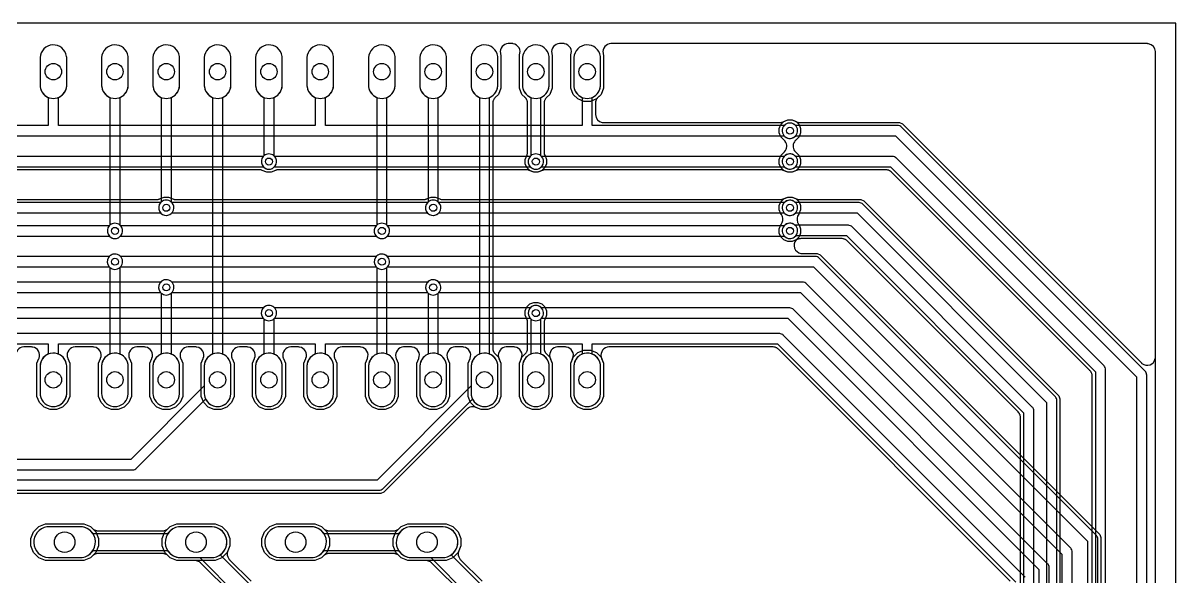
# Model space of a CAD drawing. Header units: millimetres. Extents: x -1 to 100, y 0 to 80.
# Drawn here: x 43 to 100, y 52.6 to 80 of the extents above; entities that cross this region are included whole.
import ezdxf

# ---------------------------------------------------------------- set-up
doc = ezdxf.new("R2010")
doc.units = ezdxf.units.MM

msp = doc.modelspace()

# ---------------------------------------------------------------- linework, layer by layer
at = {"layer": '16_copper'}
for points in [[(4.169, 57.912), (48.387, 57.912), (48.406, 57.914), (48.426, 57.915, 0.118891), (48.536, 57.96), (48.566, 57.986), (48.567, 57.986), (48.567, 57.986), (51.985, 61.405), (52.011, 61.357, 0.741651), (53.238, 61.664), (53.238, 63.05), (53.232, 63.114, 0.250487), (52.861, 63.615), (52.832, 63.627), (52.832, 76.327), (52.861, 76.339, 0.276738), (53.238, 76.904), (53.238, 78.29), (53.232, 78.354, 0.906346), (51.918, 78.29), (51.918, 76.904), (51.924, 76.84, 0.250487), (52.295, 76.339), (52.324, 76.327), (52.324, 63.627), (52.295, 63.615, 0.276738), (51.918, 63.05), (51.918, 62.056), (48.282, 58.42), (4.064, 58.42)], [(4.55, 56.896), (60.579, 56.896), (60.598, 56.898), (60.618, 56.899, 0.118891), (60.728, 56.944), (60.758, 56.97), (60.759, 56.97), (60.759, 56.97), (65.193, 61.405), (65.219, 61.357, 0.741651), (66.446, 61.664), (66.446, 63.05), (66.44, 63.114, 0.250487), (66.069, 63.615), (66.04, 63.627), (66.04, 76.327), (66.069, 76.339, 0.276738), (66.446, 76.904), (66.446, 78.29), (66.44, 78.354, 0.906346), (65.126, 78.29), (65.126, 76.904), (65.132, 76.84, 0.250487), (65.503, 76.339), (65.532, 76.327), (65.532, 63.627), (65.503, 63.615, 0.276738), (65.126, 63.05), (65.126, 62.056), (60.474, 57.404), (4.445, 57.404)], [(95.86, 11.132), (95.86, 62.528), (95.86, 62.528), (95.86, 62.528), (95.858, 62.548), (95.856, 62.579), (95.856, 62.579), (95.856, 62.579), (95.852, 62.602), (95.847, 62.628), (95.847, 62.628), (95.847, 62.628, 0.030914), (95.832, 62.676), (95.832, 62.676), (95.832, 62.676, 0.030916), (95.811, 62.722), (95.811, 62.722), (95.811, 62.722, 0.030915), (95.784, 62.765), (95.784, 62.765), (95.784, 62.765), (95.784, 62.765), (95.752, 62.804), (95.745, 62.811), (95.741, 62.816), (85.93, 72.627), (85.93, 72.627), (85.93, 72.627), (85.917, 72.638), (85.892, 72.66), (85.892, 72.66), (85.892, 72.66), (85.875, 72.671), (85.85, 72.688), (85.85, 72.688), (85.85, 72.688), (85.83, 72.699), (85.806, 72.711), (85.805, 72.711), (85.805, 72.711), (85.785, 72.719), (85.758, 72.729, 0.000102), (85.758, 72.729), (85.736, 72.734), (85.709, 72.74), (85.709, 72.74), (85.709, 72.74), (85.709, 72.74), (85.659, 72.745), (85.649, 72.745), (85.642, 72.746), (81.385, 72.746), (81.364, 72.744), (81.343, 72.743, 0.031019), (81.293, 72.735), (81.29, 72.734), (81.285, 72.733), (81.237, 72.718), (81.233, 72.716), (81.23, 72.715), (81.005, 72.621), (80.793, 72.621), (80.598, 72.702), (80.449, 72.851), (80.368, 73.046), (80.368, 73.258), (80.449, 73.453), (80.623, 73.627), (80.629, 73.633), (80.635, 73.639, 0.35496), (80.667, 74.15), (80.659, 74.159, 0.027401), (80.631, 74.193), (80.623, 74.201), (80.449, 74.375), (80.368, 74.57), (80.368, 74.782), (80.449, 74.977), (80.598, 75.126), (80.793, 75.207), (81.005, 75.207), (81.23, 75.113), (81.25, 75.106), (81.269, 75.099, 0.031018), (81.319, 75.088), (81.322, 75.088), (81.327, 75.087), (81.377, 75.082), (81.382, 75.083), (81.385, 75.082), (86.314, 75.082), (86.463, 75.021), (98.29, 63.193), (98.303, 63.182), (98.315, 63.171, 0.582075), (98.978, 63.414), (98.979, 63.421), (98.981, 63.431), (98.984, 63.48), (98.984, 63.481), (98.984, 78.578), (98.983, 78.586), (98.984, 78.595, 0.35496), (98.644, 78.978), (98.633, 78.979, 0.027417), (98.589, 78.983), (98.578, 78.984), (72.053, 78.984), (72.04, 78.983, 0.454185), (71.652, 78.511), (71.655, 78.498), (71.657, 78.486), (71.66, 78.477), (71.664, 78.462), (71.674, 78.432), (71.678, 78.422), (71.679, 78.419), (71.679, 76.775), (71.555, 76.476), (71.326, 76.248), (71.028, 76.124), (70.704, 76.124), (70.406, 76.248), (70.177, 76.476), (70.053, 76.775), (70.053, 78.419), (70.054, 78.422, 0.48265), (69.746, 78.978), (69.736, 78.979), (69.721, 78.982), (69.69, 78.983), (69.679, 78.984), (69.513, 78.984), (69.5, 78.983, 0.454185), (69.112, 78.511), (69.115, 78.498), (69.117, 78.486), (69.12, 78.477), (69.124, 78.462), (69.134, 78.432), (69.138, 78.422), (69.139, 78.419), (69.139, 76.775), (69.015, 76.476), (68.851, 76.313), (68.851, 76.312), (68.851, 76.312), (68.837, 76.296), (68.818, 76.275), (68.818, 76.275), (68.818, 76.275, 0.030916), (68.79, 76.233), (68.79, 76.233), (68.79, 76.233), (68.779, 76.213), (68.767, 76.188), (68.767, 76.188), (68.767, 76.188), (68.759, 76.167), (68.749, 76.141, 0.000102), (68.749, 76.141), (68.744, 76.118), (68.738, 76.092), (68.738, 76.092), (68.738, 76.092), (68.738, 76.091), (68.733, 76.042), (68.733, 76.032), (68.732, 76.025), (68.732, 73.638), (68.734, 73.617), (68.735, 73.596, 0.031019), (68.743, 73.546), (68.744, 73.543), (68.745, 73.538), (68.76, 73.49), (68.762, 73.486), (68.763, 73.483), (68.857, 73.258), (68.857, 73.046), (68.776, 72.851), (68.627, 72.702), (68.432, 72.621), (68.22, 72.621), (68.025, 72.702), (67.876, 72.851), (67.795, 73.046), (67.795, 73.258), (67.889, 73.483), (67.895, 73.503), (67.903, 73.522, 0.031018), (67.914, 73.572), (67.914, 73.575), (67.915, 73.58), (67.92, 73.63), (67.919, 73.635), (67.92, 73.638), (67.92, 76.025), (67.92, 76.025), (67.92, 76.025), (67.918, 76.045), (67.916, 76.075), (67.916, 76.076), (67.916, 76.076), (67.913, 76.096), (67.907, 76.125), (67.907, 76.125), (67.907, 76.125), (67.9, 76.146), (67.892, 76.173), (67.892, 76.173), (67.892, 76.173, 0.030916), (67.871, 76.219), (67.871, 76.219), (67.871, 76.219, 0.030915), (67.844, 76.261), (67.844, 76.261), (67.844, 76.262), (67.844, 76.262), (67.812, 76.3), (67.805, 76.307), (67.801, 76.313), (67.637, 76.476), (67.513, 76.775), (67.513, 78.419), (67.514, 78.422, 0.48265), (67.206, 78.978), (67.196, 78.979), (67.181, 78.982), (67.15, 78.983), (67.139, 78.984), (66.973, 78.984), (66.96, 78.983, 0.454185), (66.572, 78.511), (66.575, 78.498), (66.577, 78.486), (66.58, 78.477), (66.584, 78.462), (66.594, 78.432), (66.598, 78.422), (66.599, 78.419), (66.599, 76.775), (66.475, 76.476), (66.311, 76.313), (66.311, 76.312), (66.311, 76.312), (66.297, 76.296), (66.278, 76.275), (66.278, 76.275), (66.278, 76.275, 0.030916), (66.25, 76.233), (66.25, 76.233), (66.25, 76.233), (66.239, 76.213), (66.227, 76.188), (66.227, 76.188), (66.227, 76.188), (66.219, 76.167), (66.209, 76.141, 0.000102), (66.209, 76.141), (66.204, 76.118), (66.198, 76.092), (66.198, 76.092), (66.198, 76.092), (66.198, 76.091), (66.193, 76.042), (66.193, 76.032), (66.192, 76.025), (66.192, 63.929), (66.192, 63.929), (66.192, 63.929), (66.194, 63.905), (66.196, 63.879), (66.196, 63.878), (66.196, 63.878), (66.201, 63.848), (66.205, 63.829), (66.205, 63.829), (66.205, 63.829), (66.214, 63.801), (66.22, 63.781), (66.22, 63.781), (66.22, 63.781, 0.030916), (66.241, 63.735), (66.241, 63.735), (66.241, 63.735, 0.030915), (66.268, 63.693), (66.268, 63.693), (66.268, 63.692), (66.268, 63.692), (66.3, 63.654), (66.307, 63.647), (66.311, 63.641), (66.475, 63.478), (66.599, 63.179), (66.599, 61.535), (66.475, 61.236), (66.246, 61.008), (65.948, 60.884), (65.624, 60.884), (65.354, 60.996), (65.35, 60.997), (65.346, 60.999, 0.25328), (64.962, 60.951), (64.954, 60.944), (64.93, 60.925), (64.919, 60.914), (64.911, 60.908), (60.981, 56.977), (60.809, 56.805), (60.66, 56.744), (4.782, 56.744)], [(98.552, 9.906), (98.552, 62.611), (98.55, 62.63), (98.549, 62.65, 0.118891), (98.504, 62.76), (98.478, 62.79), (98.478, 62.791), (98.478, 62.791), (86.413, 74.856), (86.398, 74.868), (86.383, 74.881, 0.118893), (86.273, 74.927), (86.233, 74.93, 0.000218), (86.233, 74.93), (81.18, 74.93), (81.149, 74.961, 1), (80.649, 74.391), (80.688, 74.361, 0.339455), (81.149, 74.391), (81.18, 74.422), (86.128, 74.422), (98.044, 62.506), (98.044, 10.011)], [(96.52, 10.795), (96.52, 62.865), (96.518, 62.884), (96.517, 62.904, 0.118891), (96.472, 63.014), (96.446, 63.044), (96.446, 63.045), (96.446, 63.045), (86.159, 73.332), (86.144, 73.344), (86.129, 73.357, 0.118893), (86.019, 73.403), (85.979, 73.406, 0.000218), (85.979, 73.406), (81.18, 73.406), (81.149, 73.437, 1), (80.649, 72.867), (80.688, 72.837, 0.339455), (81.149, 72.867), (81.18, 72.898), (85.874, 72.898), (96.012, 62.76), (96.012, 10.9)], [(92.304, 12.91), (92.304, 60.496), (92.304, 60.496), (92.304, 60.496), (92.302, 60.515), (92.3, 60.547), (92.3, 60.547), (92.3, 60.547), (92.296, 60.57), (92.291, 60.596), (92.291, 60.596), (92.291, 60.596, 0.030914), (92.276, 60.644), (92.276, 60.644), (92.276, 60.644, 0.030916), (92.255, 60.69), (92.255, 60.69), (92.255, 60.69, 0.030915), (92.228, 60.733), (92.228, 60.733), (92.228, 60.733), (92.228, 60.733), (92.196, 60.772), (92.189, 60.779), (92.185, 60.784), (83.748, 69.22), (83.748, 69.22), (83.748, 69.22), (83.735, 69.232), (83.71, 69.254), (83.71, 69.254), (83.71, 69.254), (83.695, 69.264), (83.669, 69.282), (83.669, 69.282), (83.669, 69.282), (83.649, 69.292), (83.624, 69.305), (83.624, 69.305), (83.624, 69.305), (83.602, 69.313), (83.577, 69.322, 0.000102), (83.576, 69.322), (83.555, 69.327), (83.528, 69.334), (83.527, 69.334), (83.527, 69.334), (83.527, 69.334), (83.477, 69.339), (83.467, 69.339), (83.461, 69.339), (81.434, 69.339), (81.434, 69.339), (81.434, 69.339), (81.41, 69.338), (81.384, 69.336), (81.384, 69.336), (81.383, 69.336), (81.36, 69.332), (81.334, 69.327), (81.334, 69.327), (81.334, 69.327, 0.030706), (81.286, 69.311), (81.286, 69.311), (81.286, 69.311, 0.030757), (81.24, 69.29), (81.24, 69.29), (81.24, 69.29), (81.24, 69.29), (81.005, 69.192), (80.793, 69.192), (80.598, 69.273), (80.449, 69.422), (80.368, 69.617), (80.368, 69.829), (80.451, 70.027), (80.455, 70.032), (80.466, 70.045, 0.264391), (80.524, 70.442), (80.517, 70.458), (80.51, 70.473, 0.03936), (80.476, 70.531), (80.469, 70.539), (80.455, 70.557), (80.45, 70.562), (80.368, 70.76), (80.368, 70.972), (80.449, 71.167), (80.598, 71.316), (80.793, 71.397), (81.005, 71.397), (81.23, 71.303), (81.25, 71.297), (81.269, 71.289, 0.031018), (81.319, 71.278), (81.322, 71.278), (81.327, 71.277), (81.377, 71.272), (81.382, 71.273), (81.385, 71.272), (84.409, 71.272), (84.558, 71.211), (94.198, 61.571), (94.259, 61.422), (94.259, 11.984)], [(94.107, 12.065), (94.107, 61.341), (94.105, 61.36), (94.104, 61.38, 0.118891), (94.059, 61.49), (94.033, 61.52), (94.033, 61.521), (94.033, 61.521), (84.508, 71.046), (84.493, 71.058), (84.478, 71.071, 0.118893), (84.368, 71.117), (84.328, 71.12, 0.000218), (84.328, 71.12), (81.18, 71.12), (81.149, 71.151, 1), (80.649, 70.581), (80.688, 70.551, 0.339455), (81.149, 70.581), (81.18, 70.612), (84.223, 70.612), (93.599, 61.236), (93.599, 12.17)], [(92.964, 12.573), (92.964, 60.833), (92.962, 60.852), (92.961, 60.872, 0.118891), (92.916, 60.982), (92.89, 61.012), (92.89, 61.013), (92.89, 61.013), (83.977, 69.925), (83.962, 69.938), (83.947, 69.951, 0.118893), (83.837, 69.996), (83.798, 70, 0.000218), (83.797, 70), (81.157, 70), (81.149, 70.008, 1), (80.649, 69.438), (80.688, 69.408, 0.376374), (81.184, 69.473), (81.198, 69.492), (83.692, 69.492), (92.456, 60.728), (92.456, 12.678)], [(53.297, 51.754), (51.754, 53.297), (51.754, 53.297), (51.754, 53.297), (51.741, 53.309), (51.717, 53.331), (51.717, 53.331), (51.716, 53.331), (51.702, 53.341), (51.675, 53.359), (51.675, 53.359), (51.675, 53.359), (51.655, 53.369), (51.63, 53.382), (51.63, 53.382), (51.63, 53.382), (51.609, 53.39), (51.583, 53.399, 0.000102), (51.583, 53.399), (51.561, 53.404), (51.534, 53.411), (51.534, 53.411), (51.534, 53.411), (51.533, 53.411), (51.484, 53.416), (51.474, 53.416), (51.467, 53.416), (50.567, 53.416), (50.231, 53.555), (49.974, 53.813), (49.835, 54.149), (49.835, 54.512), (49.974, 54.849), (50.231, 55.106), (50.567, 55.245), (52.455, 55.245), (52.791, 55.106), (53.048, 54.849), (53.188, 54.512), (53.188, 54.149), (53.085, 53.902), (53.084, 53.898), (53.082, 53.894, 0.253282), (53.13, 53.51), (53.137, 53.502), (53.156, 53.477), (53.167, 53.466), (53.173, 53.459), (54.234, 52.398)], [(54.262, 52.154), (52.71, 53.706), (52.728, 53.718, 0.70428), (52.311, 55.093), (50.712, 55.093), (50.637, 55.085, 0.906347), (50.712, 53.569), (51.698, 53.569), (53.569, 51.698)], [(64.727, 51.754), (63.184, 53.297), (63.184, 53.297), (63.184, 53.297), (63.171, 53.309), (63.147, 53.331), (63.147, 53.331), (63.146, 53.331), (63.132, 53.341), (63.105, 53.359), (63.105, 53.359), (63.105, 53.359), (63.085, 53.369), (63.06, 53.382), (63.06, 53.382), (63.06, 53.382), (63.039, 53.39), (63.013, 53.399, 0.000102), (63.013, 53.399), (62.991, 53.404), (62.964, 53.411), (62.964, 53.411), (62.964, 53.411), (62.963, 53.411), (62.914, 53.416), (62.904, 53.416), (62.897, 53.416), (61.997, 53.416), (61.661, 53.555), (61.404, 53.813), (61.265, 54.149), (61.265, 54.512), (61.404, 54.849), (61.661, 55.106), (61.997, 55.245), (63.885, 55.245), (64.221, 55.106), (64.478, 54.849), (64.618, 54.512), (64.618, 54.149), (64.515, 53.902), (64.514, 53.898), (64.512, 53.894, 0.253282), (64.56, 53.51), (64.567, 53.502), (64.586, 53.477), (64.597, 53.466), (64.603, 53.459), (65.664, 52.398)], [(65.692, 52.154), (64.14, 53.706), (64.158, 53.718, 0.70428), (63.741, 55.093), (62.142, 55.093), (62.067, 55.085, 0.906347), (62.142, 53.569), (63.128, 53.569), (64.999, 51.698)]]:
    msp.add_lwpolyline(points, format="xyb", dxfattribs=at)
for points in [[(44.547, 76.283, 0.357805), (45.11, 76.904), (45.11, 78.29), (45.104, 78.354, 0.906346), (43.79, 78.29), (43.79, 76.904), (43.796, 76.84, 0.385742), (44.482, 76.276)], [(47.572, 69.351, 0.577351), (47.783, 69.973), (47.752, 70.004), (47.752, 76.327), (47.781, 76.339, 0.276738), (48.158, 76.904), (48.158, 78.29), (48.152, 78.354, 0.906346), (46.838, 78.29), (46.838, 76.904), (46.844, 76.84, 0.250487), (47.215, 76.339), (47.244, 76.327), (47.244, 70.004), (47.213, 69.973, 0.668178), (47.523, 69.345)], [(50.112, 70.494, 0.577351), (50.323, 71.116), (50.292, 71.147), (50.292, 76.327), (50.321, 76.339, 0.276738), (50.698, 76.904), (50.698, 78.29), (50.692, 78.354, 0.906346), (49.378, 78.29), (49.378, 76.904), (49.384, 76.84, 0.250487), (49.755, 76.339), (49.784, 76.327), (49.784, 71.147), (49.753, 71.116, 0.668178), (50.063, 70.488)], [(55.192, 72.78, 0.577351), (55.403, 73.402), (55.372, 73.433), (55.372, 76.327), (55.401, 76.339, 0.276738), (55.778, 76.904), (55.778, 78.29), (55.772, 78.354, 0.906346), (54.458, 78.29), (54.458, 76.904), (54.464, 76.84, 0.250487), (54.835, 76.339), (54.864, 76.327), (54.864, 73.433), (54.833, 73.402, 0.668178), (55.143, 72.774)], [(57.755, 76.283, 0.357805), (58.318, 76.904), (58.318, 78.29), (58.312, 78.354, 0.906346), (56.998, 78.29), (56.998, 76.904), (57.004, 76.84, 0.385742), (57.69, 76.276)], [(60.78, 69.351, 0.577351), (60.991, 69.973), (60.96, 70.004), (60.96, 76.327), (60.989, 76.339, 0.276738), (61.366, 76.904), (61.366, 78.29), (61.36, 78.354, 0.906346), (60.046, 78.29), (60.046, 76.904), (60.052, 76.84, 0.250487), (60.423, 76.339), (60.452, 76.327), (60.452, 70.004), (60.421, 69.973, 0.668178), (60.731, 69.345)], [(63.32, 70.494, 0.577351), (63.531, 71.116), (63.5, 71.147), (63.5, 76.327), (63.529, 76.339, 0.276738), (63.906, 76.904), (63.906, 78.29), (63.9, 78.354, 0.906346), (62.586, 78.29), (62.586, 76.904), (62.592, 76.84, 0.250487), (62.963, 76.339), (62.992, 76.327), (62.992, 71.147), (62.961, 71.116, 0.668178), (63.271, 70.488)], [(68.4, 72.78, 0.577351), (68.611, 73.402), (68.58, 73.433), (68.58, 76.327), (68.609, 76.339, 0.276738), (68.986, 76.904), (68.986, 78.29), (68.98, 78.354, 0.906346), (67.666, 78.29), (67.666, 76.904), (67.672, 76.84, 0.250487), (68.043, 76.339), (68.072, 76.327), (68.072, 73.433), (68.041, 73.402, 0.668178), (68.351, 72.774)], [(70.963, 76.283, 0.357805), (71.526, 76.904), (71.526, 78.29), (71.52, 78.354, 0.906346), (70.206, 78.29), (70.206, 76.904), (70.212, 76.84, 0.385742), (70.898, 76.276)], [(47.595, 61.043, 0.357805), (48.158, 61.664), (48.158, 63.05), (48.152, 63.114, 0.250487), (47.781, 63.615), (47.752, 63.627), (47.752, 67.918), (47.783, 67.949, 1), (47.213, 68.449), (47.183, 68.41, 0.339455), (47.213, 67.949), (47.244, 67.918), (47.244, 63.627), (47.215, 63.615, 0.276738), (46.838, 63.05), (46.838, 61.664), (46.844, 61.6, 0.385742), (47.53, 61.036)], [(60.803, 61.043, 0.357805), (61.366, 61.664), (61.366, 63.05), (61.36, 63.114, 0.250487), (60.989, 63.615), (60.96, 63.627), (60.96, 67.918), (60.991, 67.949, 1), (60.421, 68.449), (60.391, 68.41, 0.339455), (60.421, 67.949), (60.452, 67.918), (60.452, 63.627), (60.423, 63.615, 0.276738), (60.046, 63.05), (60.046, 61.664), (60.052, 61.6, 0.385742), (60.738, 61.036)], [(50.135, 61.043, 0.357805), (50.698, 61.664), (50.698, 63.05), (50.692, 63.114, 0.250487), (50.321, 63.615), (50.292, 63.627), (50.292, 66.648), (50.323, 66.679, 1), (49.753, 67.179), (49.723, 67.14, 0.339455), (49.753, 66.679), (49.784, 66.648), (49.784, 63.627), (49.755, 63.615, 0.276738), (49.378, 63.05), (49.378, 61.664), (49.384, 61.6, 0.385742), (50.07, 61.036)], [(63.343, 61.043, 0.357805), (63.906, 61.664), (63.906, 63.05), (63.9, 63.114, 0.250487), (63.529, 63.615), (63.5, 63.627), (63.5, 66.648), (63.531, 66.679, 1), (62.961, 67.179), (62.931, 67.14, 0.339455), (62.961, 66.679), (62.992, 66.648), (62.992, 63.627), (62.963, 63.615, 0.276738), (62.586, 63.05), (62.586, 61.664), (62.592, 61.6, 0.385742), (63.278, 61.036)], [(68.164, 60.884), (67.866, 61.008), (67.637, 61.236), (67.513, 61.535), (67.513, 63.179), (67.637, 63.478), (67.801, 63.641), (67.801, 63.642), (67.801, 63.642), (67.813, 63.655), (67.834, 63.679), (67.834, 63.679), (67.834, 63.679), (67.844, 63.694), (67.862, 63.721), (67.862, 63.721), (67.862, 63.721), (67.873, 63.741), (67.885, 63.766), (67.885, 63.766), (67.885, 63.766), (67.893, 63.787), (67.903, 63.813, 0.000102), (67.903, 63.813), (67.907, 63.83), (67.914, 63.862), (67.914, 63.862), (67.914, 63.862), (67.914, 63.863), (67.919, 63.912), (67.919, 63.922), (67.92, 63.929), (67.92, 65.173), (67.918, 65.194), (67.917, 65.215, 0.031019), (67.909, 65.265), (67.908, 65.268), (67.907, 65.273), (67.892, 65.321), (67.89, 65.325), (67.889, 65.328), (67.795, 65.553), (67.795, 65.765), (67.876, 65.96), (68.025, 66.109), (68.22, 66.19), (68.432, 66.19), (68.627, 66.109), (68.776, 65.96), (68.857, 65.765), (68.857, 65.553), (68.763, 65.328), (68.757, 65.308), (68.749, 65.289, 0.031018), (68.738, 65.239), (68.738, 65.236), (68.737, 65.231), (68.732, 65.181), (68.733, 65.176), (68.732, 65.173), (68.732, 63.929), (68.732, 63.929), (68.732, 63.929), (68.734, 63.905), (68.736, 63.879), (68.736, 63.878), (68.736, 63.878), (68.741, 63.848), (68.745, 63.829), (68.745, 63.829), (68.745, 63.829), (68.754, 63.801), (68.76, 63.781), (68.76, 63.781), (68.76, 63.781, 0.030916), (68.781, 63.735), (68.781, 63.735), (68.781, 63.735, 0.030915), (68.808, 63.693), (68.808, 63.693), (68.808, 63.692), (68.808, 63.692), (68.84, 63.654), (68.847, 63.647), (68.851, 63.641), (69.015, 63.478), (69.139, 63.179), (69.139, 61.535), (69.015, 61.236), (68.786, 61.008), (68.488, 60.884)], [(55.215, 61.043, 0.357805), (55.778, 61.664), (55.778, 63.05), (55.772, 63.114, 0.250487), (55.401, 63.615), (55.372, 63.627), (55.372, 65.378), (55.403, 65.409, 1), (54.833, 65.909), (54.803, 65.87, 0.339455), (54.833, 65.409), (54.864, 65.378), (54.864, 63.627), (54.835, 63.615, 0.276738), (54.458, 63.05), (54.458, 61.664), (54.464, 61.6, 0.385742), (55.15, 61.036)], [(68.423, 61.043, 0.357805), (68.986, 61.664), (68.986, 63.05), (68.98, 63.114, 0.250487), (68.609, 63.615), (68.58, 63.627), (68.58, 65.378), (68.611, 65.409, 1), (68.041, 65.909), (68.011, 65.87, 0.339455), (68.041, 65.409), (68.072, 65.378), (68.072, 63.627), (68.043, 63.615, 0.276738), (67.666, 63.05), (67.666, 61.664), (67.672, 61.6, 0.385742), (68.358, 61.036)], [(44.547, 61.043, 0.357805), (45.11, 61.664), (45.11, 63.05), (45.104, 63.114, 0.906346), (43.79, 63.05), (43.79, 61.664), (43.796, 61.6, 0.385742), (44.482, 61.036)], [(57.755, 61.043, 0.357805), (58.318, 61.664), (58.318, 63.05), (58.312, 63.114, 0.906346), (56.998, 63.05), (56.998, 61.664), (57.004, 61.6, 0.385742), (57.69, 61.036)], [(70.963, 61.043, 0.357805), (71.526, 61.664), (71.526, 63.05), (71.52, 63.114, 0.906346), (70.206, 63.05), (70.206, 61.664), (70.212, 61.6, 0.385742), (70.898, 61.036)], [(45.883, 53.576, 0.906347), (45.808, 55.093), (44.209, 55.093), (44.135, 55.085, 0.906347), (44.209, 53.569), (45.808, 53.569)], [(57.313, 53.576, 0.906347), (57.238, 55.093), (55.639, 55.093), (55.565, 55.085, 0.906347), (55.639, 53.569), (57.238, 53.569)]]:
    msp.add_lwpolyline(points, format="xyb", close=True, dxfattribs=at)
for points in [[(70.704, 60.884), (70.406, 61.008), (70.177, 61.236), (70.053, 61.535), (70.053, 63.179), (70.177, 63.478), (70.406, 63.706), (70.704, 63.83), (71.028, 63.83), (71.326, 63.706), (71.555, 63.478), (71.679, 63.179), (71.679, 61.535), (71.555, 61.236), (71.326, 61.008), (71.028, 60.884)], [(44.065, 53.416), (43.729, 53.555), (43.472, 53.813), (43.332, 54.149), (43.332, 54.512), (43.472, 54.849), (43.729, 55.106), (44.065, 55.245), (45.953, 55.245), (46.289, 55.106), (46.546, 54.849), (46.685, 54.512), (46.685, 54.149), (46.546, 53.813), (46.289, 53.555), (45.953, 53.416)], [(55.495, 53.416), (55.159, 53.555), (54.902, 53.813), (54.762, 54.149), (54.762, 54.512), (54.902, 54.849), (55.159, 55.106), (55.495, 55.245), (57.383, 55.245), (57.719, 55.106), (57.976, 54.849), (58.115, 54.512), (58.115, 54.149), (57.976, 53.813), (57.719, 53.555), (57.383, 53.416)]]:
    msp.add_lwpolyline(points, close=True, dxfattribs=at)
at = {"layer": '1_copper'}
for points in [[(34.163, 74.422), (80.618, 74.422), (80.649, 74.391, 1), (81.149, 74.961), (81.11, 74.991, 0.339455), (80.649, 74.961), (80.618, 74.93), (71.12, 74.93), (71.12, 76.327), (71.149, 76.339, 0.276738), (71.526, 76.904), (71.526, 78.29), (71.52, 78.354, 0.906346), (70.206, 78.29), (70.206, 76.904), (70.212, 76.84, 0.250487), (70.583, 76.339), (70.612, 76.327), (70.612, 74.93), (57.912, 74.93), (57.912, 76.327), (57.941, 76.339, 0.276738), (58.318, 76.904), (58.318, 78.29), (58.312, 78.354, 0.906346), (56.998, 78.29), (56.998, 76.904), (57.004, 76.84, 0.250487), (57.375, 76.339), (57.404, 76.327), (57.404, 74.93), (44.704, 74.93), (44.704, 76.327), (44.733, 76.339, 0.276738), (45.11, 76.904), (45.11, 78.29), (45.104, 78.354, 0.906346), (43.79, 78.29), (43.79, 76.904), (43.796, 76.84, 0.250487), (44.167, 76.339), (44.196, 76.327), (44.196, 74.93), (34.268, 74.93)], [(98.984, 1.422), (98.984, 78.578), (98.983, 78.586), (98.984, 78.595, 0.35496), (98.644, 78.978), (98.633, 78.979, 0.027417), (98.589, 78.983), (98.578, 78.984), (72.053, 78.984), (72.04, 78.983, 0.454185), (71.652, 78.511), (71.655, 78.498), (71.657, 78.486), (71.66, 78.477), (71.664, 78.462), (71.674, 78.432), (71.678, 78.422), (71.679, 78.419), (71.679, 76.775), (71.555, 76.476), (71.391, 76.313), (71.391, 76.312), (71.391, 76.312), (71.377, 76.296), (71.358, 76.275), (71.358, 76.275), (71.358, 76.275, 0.030916), (71.33, 76.233), (71.33, 76.233), (71.33, 76.233), (71.319, 76.213), (71.307, 76.188), (71.307, 76.188), (71.307, 76.188), (71.299, 76.167), (71.289, 76.141, 0.000102), (71.289, 76.141), (71.284, 76.118), (71.278, 76.092), (71.278, 76.092), (71.278, 76.092), (71.278, 76.091), (71.273, 76.042), (71.273, 76.032), (71.272, 76.025), (71.272, 75.489), (71.273, 75.48), (71.273, 75.472, 0.35496), (71.612, 75.088), (71.623, 75.087, 0.027417), (71.668, 75.083), (71.679, 75.082), (80.413, 75.082), (80.434, 75.084), (80.455, 75.085, 0.031019), (80.505, 75.093), (80.508, 75.094), (80.513, 75.095), (80.561, 75.11), (80.565, 75.112), (80.568, 75.113), (80.793, 75.207), (81.005, 75.207), (81.2, 75.126), (81.349, 74.977), (81.43, 74.782), (81.43, 74.57), (81.349, 74.375), (81.175, 74.201), (81.169, 74.195), (81.163, 74.189, 0.35496), (81.131, 73.678), (81.139, 73.669, 0.027401), (81.167, 73.635), (81.175, 73.627), (81.349, 73.453), (81.43, 73.258), (81.43, 73.046), (81.349, 72.851), (81.2, 72.702), (81.005, 72.621), (80.793, 72.621), (80.568, 72.715), (80.548, 72.721), (80.529, 72.729, 0.031018), (80.479, 72.74), (80.476, 72.74), (80.471, 72.741), (80.421, 72.746), (80.416, 72.745), (80.413, 72.746), (68.812, 72.746), (68.791, 72.744), (68.77, 72.743, 0.031019), (68.72, 72.735), (68.717, 72.734), (68.712, 72.733), (68.664, 72.718), (68.66, 72.716), (68.657, 72.715), (68.432, 72.621), (68.22, 72.621), (67.995, 72.715), (67.975, 72.721), (67.956, 72.729, 0.031018), (67.906, 72.74), (67.903, 72.74), (67.898, 72.741), (67.848, 72.746), (67.843, 72.745), (67.84, 72.746), (55.604, 72.746), (55.583, 72.744), (55.562, 72.743, 0.031019), (55.512, 72.735), (55.509, 72.734), (55.504, 72.733), (55.456, 72.718), (55.452, 72.716), (55.449, 72.715), (55.224, 72.621), (55.012, 72.621), (54.787, 72.715), (54.767, 72.721), (54.748, 72.729, 0.031018), (54.698, 72.74), (54.695, 72.74), (54.69, 72.741), (54.64, 72.746), (54.635, 72.745), (54.632, 72.746), (42.396, 72.746)], [(42.191, 72.898), (54.837, 72.898), (54.868, 72.867, 0.376373), (55.368, 72.867), (55.399, 72.898), (68.045, 72.898), (68.076, 72.867, 0.376373), (68.576, 72.867), (68.607, 72.898), (80.618, 72.898), (80.649, 72.867, 1), (81.149, 73.437), (81.11, 73.467, 0.339455), (80.649, 73.437), (80.618, 73.406), (68.607, 73.406), (68.576, 73.437, 0.376373), (68.076, 73.437), (68.045, 73.406), (55.399, 73.406), (55.368, 73.437, 0.376373), (54.868, 73.437), (54.837, 73.406), (42.191, 73.406)], [(37.316, 71.272), (49.552, 71.272), (49.573, 71.274), (49.594, 71.275, 0.031017), (49.644, 71.283), (49.647, 71.284), (49.652, 71.285), (49.7, 71.3), (49.704, 71.302), (49.707, 71.303), (49.932, 71.397), (50.144, 71.397), (50.369, 71.303), (50.389, 71.297), (50.408, 71.289, 0.031018), (50.458, 71.278), (50.461, 71.278), (50.466, 71.277), (50.516, 71.272), (50.521, 71.273), (50.524, 71.272), (62.76, 71.272), (62.781, 71.274), (62.802, 71.275, 0.031017), (62.852, 71.283), (62.855, 71.284), (62.86, 71.285), (62.908, 71.3), (62.912, 71.302), (62.915, 71.303), (63.14, 71.397), (63.352, 71.397), (63.577, 71.303), (63.597, 71.297), (63.616, 71.289, 0.031018), (63.666, 71.278), (63.669, 71.278), (63.674, 71.277), (63.724, 71.272), (63.729, 71.273), (63.732, 71.272), (80.413, 71.272), (80.434, 71.274), (80.455, 71.275, 0.031019), (80.505, 71.283), (80.508, 71.284), (80.513, 71.285), (80.561, 71.3), (80.565, 71.302), (80.568, 71.303), (80.793, 71.397), (81.005, 71.397), (81.2, 71.316), (81.349, 71.167), (81.43, 70.972), (81.43, 70.76), (81.347, 70.562), (81.343, 70.557), (81.332, 70.544, 0.264391), (81.274, 70.147), (81.281, 70.131), (81.288, 70.116, 0.03936), (81.322, 70.058), (81.329, 70.05), (81.343, 70.032), (81.348, 70.027), (81.43, 69.829), (81.43, 69.617), (81.349, 69.422), (81.226, 69.299), (81.214, 69.287), (81.203, 69.274, 0.582075), (81.446, 68.611), (81.453, 68.61), (81.463, 68.609), (81.512, 68.605), (81.513, 68.605), (82.25, 68.605), (82.399, 68.544), (96.23, 54.713), (96.291, 54.564), (96.291, 10.841)], [(37.111, 70.612), (49.757, 70.612), (49.788, 70.581, 0.376373), (50.288, 70.581), (50.319, 70.612), (62.965, 70.612), (62.996, 70.581, 0.376373), (63.496, 70.581), (63.527, 70.612), (80.618, 70.612), (80.649, 70.581, 1), (81.149, 71.151), (81.11, 71.181, 0.339455), (80.649, 71.151), (80.618, 71.12), (63.527, 71.12), (63.496, 71.151, 0.376373), (62.996, 71.151), (62.965, 71.12), (50.319, 71.12), (50.288, 71.151, 0.376373), (49.788, 71.151), (49.757, 71.12), (37.111, 71.12)], [(34.571, 69.469), (47.217, 69.469), (47.248, 69.438, 0.376373), (47.748, 69.438), (47.779, 69.469), (60.425, 69.469), (60.456, 69.438, 0.376373), (60.956, 69.438), (60.987, 69.469), (80.618, 69.469), (80.649, 69.438, 1), (81.149, 70.008), (81.11, 70.038, 0.339455), (80.649, 70.008), (80.618, 69.977), (60.987, 69.977), (60.956, 70.008, 0.376373), (60.456, 70.008), (60.425, 69.977), (47.779, 69.977), (47.748, 70.008, 0.376373), (47.248, 70.008), (47.217, 69.977), (34.571, 69.977)], [(96.139, 10.922), (96.139, 54.483), (96.137, 54.502), (96.136, 54.522, 0.118891), (96.091, 54.632), (96.065, 54.662), (96.065, 54.663), (96.065, 54.663), (82.349, 68.379), (82.334, 68.391), (82.319, 68.404, 0.118893), (82.209, 68.45), (82.169, 68.453, 0.000218), (82.169, 68.453), (60.987, 68.453), (60.956, 68.484, 0.376373), (60.456, 68.484), (60.425, 68.453), (47.779, 68.453), (47.748, 68.484, 0.376373), (47.248, 68.484), (47.217, 68.453), (34.571, 68.453)], [(34.571, 67.945), (47.217, 67.945), (47.248, 67.914, 0.376373), (47.748, 67.914), (47.779, 67.945), (60.425, 67.945), (60.456, 67.914, 0.376373), (60.956, 67.914), (60.987, 67.945), (82.064, 67.945), (95.631, 54.378), (95.631, 11.027)], [(94.869, 11.557), (94.869, 53.848), (94.867, 53.867), (94.866, 53.887, 0.118891), (94.821, 53.997), (94.795, 54.027), (94.795, 54.028), (94.795, 54.028), (81.714, 67.109), (81.699, 67.121), (81.684, 67.134, 0.118893), (81.574, 67.18), (81.534, 67.183, 0.000218), (81.534, 67.183), (63.527, 67.183), (63.496, 67.214, 0.376373), (62.996, 67.214), (62.965, 67.183), (50.319, 67.183), (50.288, 67.214, 0.376373), (49.788, 67.214), (49.757, 67.183), (37.111, 67.183)], [(37.111, 66.675), (49.757, 66.675), (49.788, 66.644, 0.376373), (50.288, 66.644), (50.319, 66.675), (62.965, 66.675), (62.996, 66.644, 0.376373), (63.496, 66.644), (63.527, 66.675), (81.429, 66.675), (94.361, 53.743), (94.361, 11.662)], [(93.726, 12.319), (93.726, 53.086), (93.724, 53.105), (93.723, 53.125, 0.118891), (93.678, 53.235), (93.652, 53.265), (93.652, 53.266), (93.652, 53.266), (81.079, 65.839), (81.064, 65.851), (81.049, 65.864, 0.118893), (80.939, 65.91), (80.899, 65.913, 0.000218), (80.899, 65.913), (68.607, 65.913), (68.576, 65.944, 0.376373), (68.076, 65.944), (68.045, 65.913), (55.399, 65.913), (55.368, 65.944, 0.376373), (54.868, 65.944), (54.837, 65.913), (42.191, 65.913)], [(42.191, 65.405), (54.837, 65.405), (54.868, 65.374, 0.376373), (55.368, 65.374), (55.399, 65.405), (68.045, 65.405), (68.076, 65.374, 0.376373), (68.576, 65.374), (68.607, 65.405), (80.794, 65.405), (93.218, 52.981), (93.218, 12.424)], [(92.535, 52.6), (92.509, 52.63), (92.509, 52.631), (92.509, 52.631), (80.571, 64.569), (80.556, 64.581), (80.541, 64.594, 0.118893), (80.431, 64.64), (80.391, 64.643, 0.000218), (80.391, 64.643), (33.274, 64.643)], [(33.379, 64.135), (44.196, 64.135), (44.196, 63.627), (44.167, 63.615, 0.276738), (43.79, 63.05), (43.79, 61.664), (43.796, 61.6, 0.906346), (45.11, 61.664), (45.11, 63.05), (45.104, 63.114, 0.250487), (44.733, 63.615), (44.704, 63.627), (44.704, 64.135), (57.404, 64.135), (57.404, 63.627), (57.375, 63.615, 0.276738), (56.998, 63.05), (56.998, 61.664), (57.004, 61.6, 0.906346), (58.318, 61.664), (58.318, 63.05), (58.312, 63.114, 0.250487), (57.941, 63.615), (57.912, 63.627), (57.912, 64.135), (70.612, 64.135), (70.612, 63.627), (70.583, 63.615, 0.276738), (70.206, 63.05), (70.206, 61.664), (70.212, 61.6, 0.906346), (71.526, 61.664), (71.526, 63.05), (71.52, 63.114, 0.250487), (71.149, 63.615), (71.12, 63.627), (71.12, 64.135), (80.286, 64.135), (92.075, 52.346)], [(91.804, 52.402), (80.342, 63.864), (80.342, 63.864), (80.342, 63.864), (80.329, 63.875), (80.304, 63.897), (80.304, 63.897), (80.304, 63.897), (80.287, 63.909), (80.262, 63.925), (80.262, 63.925), (80.262, 63.925), (80.243, 63.935), (80.218, 63.948), (80.217, 63.948), (80.217, 63.948), (80.196, 63.956), (80.17, 63.966, 0.000102), (80.17, 63.966), (80.148, 63.971), (80.121, 63.977), (80.121, 63.977), (80.121, 63.977), (80.121, 63.977), (80.071, 63.982), (80.061, 63.982), (80.054, 63.983), (71.954, 63.983), (71.942, 63.982, 0.473086), (71.558, 63.484), (71.561, 63.475), (71.565, 63.46), (71.576, 63.431), (71.579, 63.421), (71.679, 63.179), (71.679, 61.535), (71.555, 61.236), (71.326, 61.008), (71.028, 60.884), (70.704, 60.884), (70.406, 61.008), (70.177, 61.236), (70.053, 61.535), (70.053, 63.179), (70.153, 63.421), (70.157, 63.433, 0.473112), (69.844, 63.977), (69.835, 63.978), (69.82, 63.98), (69.788, 63.982), (69.778, 63.983), (69.414, 63.983), (69.402, 63.982, 0.473086), (69.018, 63.484), (69.021, 63.475), (69.025, 63.46), (69.035, 63.431), (69.039, 63.421), (69.139, 63.179), (69.139, 61.535), (69.015, 61.236), (68.786, 61.008), (68.488, 60.884), (68.164, 60.884), (67.866, 61.008), (67.637, 61.236), (67.513, 61.535), (67.513, 63.179), (67.613, 63.421), (67.617, 63.433, 0.473112), (67.304, 63.977), (67.295, 63.978), (67.28, 63.98), (67.248, 63.982), (67.238, 63.983), (66.874, 63.983), (66.862, 63.982, 0.473086), (66.478, 63.484), (66.481, 63.475), (66.485, 63.46), (66.496, 63.431), (66.499, 63.421), (66.599, 63.179), (66.599, 61.535), (66.475, 61.236), (66.246, 61.008), (65.948, 60.884), (65.624, 60.884), (65.326, 61.008), (65.097, 61.236), (64.973, 61.535), (64.973, 63.179), (65.073, 63.421), (65.077, 63.433, 0.473112), (64.764, 63.977), (64.755, 63.978), (64.74, 63.98), (64.708, 63.982), (64.698, 63.983), (64.334, 63.983), (64.322, 63.982, 0.473086), (63.938, 63.484), (63.941, 63.475), (63.945, 63.46), (63.956, 63.431), (63.959, 63.421), (64.059, 63.179), (64.059, 61.535), (63.935, 61.236), (63.706, 61.008), (63.408, 60.884), (63.084, 60.884), (62.786, 61.008), (62.557, 61.236), (62.433, 61.535), (62.433, 63.179), (62.533, 63.421), (62.537, 63.433, 0.473112), (62.224, 63.977), (62.215, 63.978), (62.2, 63.98), (62.168, 63.982), (62.158, 63.983), (61.794, 63.983), (61.782, 63.982, 0.473086), (61.398, 63.484), (61.401, 63.475), (61.405, 63.46), (61.416, 63.431), (61.419, 63.421), (61.519, 63.179), (61.519, 61.535), (61.395, 61.236), (61.166, 61.008), (60.868, 60.884), (60.544, 60.884), (60.246, 61.008), (60.017, 61.236), (59.893, 61.535), (59.893, 63.179), (59.993, 63.421), (59.997, 63.433, 0.473112), (59.684, 63.977), (59.675, 63.978), (59.66, 63.98), (59.628, 63.982), (59.618, 63.983), (58.746, 63.983), (58.734, 63.982, 0.473086), (58.35, 63.484), (58.353, 63.475), (58.357, 63.46), (58.367, 63.431), (58.371, 63.421), (58.471, 63.179), (58.471, 61.535), (58.347, 61.236), (58.118, 61.008), (57.82, 60.884), (57.496, 60.884), (57.198, 61.008), (56.969, 61.236), (56.845, 61.535), (56.845, 63.179), (56.945, 63.421), (56.949, 63.433, 0.473112), (56.636, 63.977), (56.627, 63.978), (56.612, 63.98), (56.58, 63.982), (56.57, 63.983), (56.206, 63.983), (56.194, 63.982, 0.473086), (55.81, 63.484), (55.813, 63.475), (55.817, 63.46), (55.828, 63.431), (55.831, 63.421), (55.931, 63.179), (55.931, 61.535), (55.807, 61.236), (55.578, 61.008), (55.28, 60.884), (54.956, 60.884), (54.658, 61.008), (54.429, 61.236), (54.305, 61.535), (54.305, 63.179), (54.405, 63.421), (54.409, 63.433, 0.473112), (54.096, 63.977), (54.087, 63.978), (54.072, 63.98), (54.04, 63.982), (54.03, 63.983), (53.666, 63.983), (53.654, 63.982, 0.473086), (53.27, 63.484), (53.273, 63.475), (53.277, 63.46), (53.288, 63.431), (53.291, 63.421), (53.391, 63.179), (53.391, 61.535), (53.267, 61.236), (53.038, 61.008), (52.74, 60.884), (52.416, 60.884), (52.118, 61.008), (51.889, 61.236), (51.765, 61.535), (51.765, 63.179), (51.865, 63.421), (51.869, 63.433, 0.473112), (51.556, 63.977), (51.547, 63.978), (51.532, 63.98), (51.5, 63.982), (51.49, 63.983), (51.126, 63.983), (51.114, 63.982, 0.473086), (50.73, 63.484), (50.733, 63.475), (50.737, 63.46), (50.748, 63.431), (50.751, 63.421), (50.851, 63.179), (50.851, 61.535), (50.727, 61.236), (50.498, 61.008), (50.2, 60.884), (49.876, 60.884), (49.578, 61.008), (49.349, 61.236), (49.225, 61.535), (49.225, 63.179), (49.325, 63.421), (49.329, 63.433, 0.473112), (49.016, 63.977), (49.007, 63.978), (48.992, 63.98), (48.96, 63.982), (48.95, 63.983), (48.586, 63.983), (48.574, 63.982, 0.473086), (48.19, 63.484), (48.193, 63.475), (48.197, 63.46), (48.208, 63.431), (48.211, 63.421), (48.311, 63.179), (48.311, 61.535), (48.187, 61.236), (47.958, 61.008), (47.66, 60.884), (47.336, 60.884), (47.038, 61.008), (46.809, 61.236), (46.685, 61.535), (46.685, 63.179), (46.785, 63.421), (46.789, 63.433, 0.473112), (46.476, 63.977), (46.467, 63.978), (46.452, 63.98), (46.42, 63.982), (46.41, 63.983), (45.538, 63.983), (45.526, 63.982, 0.473086), (45.142, 63.484), (45.145, 63.475), (45.149, 63.46), (45.16, 63.431), (45.163, 63.421), (45.263, 63.179), (45.263, 61.535), (45.139, 61.236), (44.91, 61.008), (44.612, 60.884), (44.288, 60.884), (43.99, 61.008), (43.761, 61.236), (43.637, 61.535), (43.637, 63.179), (43.737, 63.421), (43.741, 63.433, 0.473112), (43.428, 63.977), (43.419, 63.978), (43.404, 63.98), (43.372, 63.982), (43.362, 63.983), (42.998, 63.983), (42.986, 63.982, 0.473086), (42.602, 63.484)]]:
    msp.add_lwpolyline(points, format="xyb", dxfattribs=at)
for points in [[(47.595, 76.283, 0.357805), (48.158, 76.904), (48.158, 78.29), (48.152, 78.354, 0.906346), (46.838, 78.29), (46.838, 76.904), (46.844, 76.84, 0.385742), (47.53, 76.276)], [(50.135, 76.283, 0.357805), (50.698, 76.904), (50.698, 78.29), (50.692, 78.354, 0.906346), (49.378, 78.29), (49.378, 76.904), (49.384, 76.84, 0.385742), (50.07, 76.276)], [(52.675, 76.283, 0.357805), (53.238, 76.904), (53.238, 78.29), (53.232, 78.354, 0.906346), (51.918, 78.29), (51.918, 76.904), (51.924, 76.84, 0.385742), (52.61, 76.276)], [(55.215, 76.283, 0.357805), (55.778, 76.904), (55.778, 78.29), (55.772, 78.354, 0.906346), (54.458, 78.29), (54.458, 76.904), (54.464, 76.84, 0.385742), (55.15, 76.276)], [(60.803, 76.283, 0.357805), (61.366, 76.904), (61.366, 78.29), (61.36, 78.354, 0.906346), (60.046, 78.29), (60.046, 76.904), (60.052, 76.84, 0.385742), (60.738, 76.276)], [(63.343, 76.283, 0.357805), (63.906, 76.904), (63.906, 78.29), (63.9, 78.354, 0.906346), (62.586, 78.29), (62.586, 76.904), (62.592, 76.84, 0.385742), (63.278, 76.276)], [(65.883, 76.283, 0.357805), (66.446, 76.904), (66.446, 78.29), (66.44, 78.354, 0.906346), (65.126, 78.29), (65.126, 76.904), (65.132, 76.84, 0.385742), (65.818, 76.276)], [(68.423, 76.283, 0.357805), (68.986, 76.904), (68.986, 78.29), (68.98, 78.354, 0.906346), (67.666, 78.29), (67.666, 76.904), (67.672, 76.84, 0.385742), (68.358, 76.276)], [(47.595, 61.043, 0.357805), (48.158, 61.664), (48.158, 63.05), (48.152, 63.114, 0.906346), (46.838, 63.05), (46.838, 61.664), (46.844, 61.6, 0.385742), (47.53, 61.036)], [(50.135, 61.043, 0.357805), (50.698, 61.664), (50.698, 63.05), (50.692, 63.114, 0.906346), (49.378, 63.05), (49.378, 61.664), (49.384, 61.6, 0.385742), (50.07, 61.036)], [(52.675, 61.043, 0.357805), (53.238, 61.664), (53.238, 63.05), (53.232, 63.114, 0.906346), (51.918, 63.05), (51.918, 61.664), (51.924, 61.6, 0.385742), (52.61, 61.036)], [(55.215, 61.043, 0.357805), (55.778, 61.664), (55.778, 63.05), (55.772, 63.114, 0.906346), (54.458, 63.05), (54.458, 61.664), (54.464, 61.6, 0.385742), (55.15, 61.036)], [(60.803, 61.043, 0.357805), (61.366, 61.664), (61.366, 63.05), (61.36, 63.114, 0.906346), (60.046, 63.05), (60.046, 61.664), (60.052, 61.6, 0.385742), (60.738, 61.036)], [(63.343, 61.043, 0.357805), (63.906, 61.664), (63.906, 63.05), (63.9, 63.114, 0.906346), (62.586, 63.05), (62.586, 61.664), (62.592, 61.6, 0.385742), (63.278, 61.036)], [(65.883, 61.043, 0.357805), (66.446, 61.664), (66.446, 63.05), (66.44, 63.114, 0.906346), (65.126, 63.05), (65.126, 61.664), (65.132, 61.6, 0.385742), (65.818, 61.036)], [(68.423, 61.043, 0.357805), (68.986, 61.664), (68.986, 63.05), (68.98, 63.114, 0.906346), (67.666, 63.05), (67.666, 61.664), (67.672, 61.6, 0.385742), (68.358, 61.036)], [(44.065, 53.416), (43.729, 53.555), (43.472, 53.813), (43.332, 54.149), (43.332, 54.512), (43.472, 54.849), (43.729, 55.106), (44.065, 55.245), (45.953, 55.245), (46.289, 55.106), (46.386, 55.008), (46.386, 55.008), (46.386, 55.008), (46.403, 54.994), (46.424, 54.975), (46.424, 54.975), (46.424, 54.975), (46.442, 54.963), (46.465, 54.947), (46.466, 54.947), (46.466, 54.947, 0.030916), (46.51, 54.924), (46.51, 54.924), (46.51, 54.924), (46.532, 54.916), (46.558, 54.906, 0.000102), (46.558, 54.906), (46.579, 54.901), (46.607, 54.895), (46.607, 54.895), (46.607, 54.895), (46.607, 54.895), (46.657, 54.89), (46.667, 54.89), (46.673, 54.889), (49.847, 54.889), (49.847, 54.889), (49.847, 54.889), (49.87, 54.891), (49.897, 54.893), (49.897, 54.893), (49.897, 54.893), (49.92, 54.897), (49.946, 54.902), (49.946, 54.902), (49.946, 54.902, 0.030914), (49.994, 54.917), (49.994, 54.917), (49.994, 54.917, 0.030916), (50.04, 54.938), (50.04, 54.938), (50.04, 54.938, 0.030915), (50.083, 54.965), (50.083, 54.965), (50.083, 54.965), (50.083, 54.965), (50.122, 54.997), (50.129, 55.004), (50.134, 55.008), (50.231, 55.106), (50.567, 55.245), (52.455, 55.245), (52.791, 55.106), (53.048, 54.849), (53.188, 54.512), (53.188, 54.149), (53.048, 53.813), (52.791, 53.555), (52.455, 53.416), (50.567, 53.416), (50.231, 53.555), (50.134, 53.653), (50.134, 53.653), (50.134, 53.653), (50.121, 53.664), (50.096, 53.686), (50.096, 53.686), (50.096, 53.686), (50.078, 53.698), (50.055, 53.715), (50.054, 53.715), (50.054, 53.715), (50.035, 53.725), (50.01, 53.738), (50.01, 53.738), (50.01, 53.738), (49.988, 53.745), (49.962, 53.755, 0.000102), (49.962, 53.755), (49.941, 53.76), (49.913, 53.766), (49.913, 53.766), (49.913, 53.766), (49.913, 53.766), (49.863, 53.771), (49.853, 53.771), (49.847, 53.772), (46.673, 53.772), (46.673, 53.772), (46.673, 53.772), (46.65, 53.77), (46.623, 53.769), (46.623, 53.769), (46.623, 53.769), (46.6, 53.764), (46.574, 53.759), (46.574, 53.759), (46.574, 53.759, 0.030914), (46.526, 53.744), (46.526, 53.744), (46.526, 53.744, 0.030916), (46.48, 53.723), (46.48, 53.723), (46.48, 53.723, 0.030915), (46.437, 53.696), (46.437, 53.696), (46.437, 53.696), (46.437, 53.696), (46.398, 53.664), (46.391, 53.657), (46.386, 53.653), (46.289, 53.555), (45.953, 53.416)], [(45.883, 53.576, 0.198913), (46.384, 53.876), (46.416, 53.924), (50.104, 53.924), (50.136, 53.876, 0.224558), (50.712, 53.569), (52.311, 53.569), (52.385, 53.576, 0.906347), (52.311, 55.093), (50.712, 55.093), (50.637, 55.085, 0.198913), (50.136, 54.785), (50.104, 54.737), (46.416, 54.737), (46.384, 54.785, 0.224558), (45.808, 55.093), (44.209, 55.093), (44.135, 55.085, 0.906347), (44.209, 53.569), (45.808, 53.569)], [(55.495, 53.416), (55.159, 53.555), (54.902, 53.813), (54.762, 54.149), (54.762, 54.512), (54.902, 54.849), (55.159, 55.106), (55.495, 55.245), (57.383, 55.245), (57.719, 55.106), (57.816, 55.008), (57.816, 55.008), (57.816, 55.008), (57.833, 54.994), (57.854, 54.975), (57.854, 54.975), (57.854, 54.975), (57.872, 54.963), (57.895, 54.947), (57.896, 54.947), (57.896, 54.947, 0.030916), (57.94, 54.924), (57.94, 54.924), (57.94, 54.924), (57.962, 54.916), (57.988, 54.906, 0.000102), (57.988, 54.906), (58.009, 54.901), (58.037, 54.895), (58.037, 54.895), (58.037, 54.895), (58.037, 54.895), (58.087, 54.89), (58.097, 54.89), (58.103, 54.889), (61.277, 54.889), (61.277, 54.889), (61.277, 54.889), (61.3, 54.891), (61.327, 54.893), (61.327, 54.893), (61.327, 54.893), (61.35, 54.897), (61.376, 54.902), (61.376, 54.902), (61.376, 54.902, 0.030914), (61.424, 54.917), (61.424, 54.917), (61.424, 54.917, 0.030916), (61.47, 54.938), (61.47, 54.938), (61.47, 54.938, 0.030915), (61.513, 54.965), (61.513, 54.965), (61.513, 54.965), (61.513, 54.965), (61.552, 54.997), (61.559, 55.004), (61.564, 55.008), (61.661, 55.106), (61.997, 55.245), (63.885, 55.245), (64.221, 55.106), (64.478, 54.849), (64.618, 54.512), (64.618, 54.149), (64.478, 53.813), (64.221, 53.555), (63.885, 53.416), (61.997, 53.416), (61.661, 53.555), (61.564, 53.653), (61.564, 53.653), (61.564, 53.653), (61.551, 53.664), (61.526, 53.686), (61.526, 53.686), (61.526, 53.686), (61.508, 53.698), (61.485, 53.715), (61.484, 53.715), (61.484, 53.715), (61.465, 53.725), (61.44, 53.738), (61.44, 53.738), (61.44, 53.738), (61.418, 53.745), (61.392, 53.755, 0.000102), (61.392, 53.755), (61.371, 53.76), (61.343, 53.766), (61.343, 53.766), (61.343, 53.766), (61.343, 53.766), (61.293, 53.771), (61.283, 53.771), (61.277, 53.772), (58.103, 53.772), (58.103, 53.772), (58.103, 53.772), (58.08, 53.77), (58.053, 53.769), (58.053, 53.769), (58.053, 53.769), (58.03, 53.764), (58.004, 53.759), (58.004, 53.759), (58.004, 53.759, 0.030914), (57.956, 53.744), (57.956, 53.744), (57.956, 53.744, 0.030916), (57.91, 53.723), (57.91, 53.723), (57.91, 53.723, 0.030915), (57.867, 53.696), (57.867, 53.696), (57.867, 53.696), (57.867, 53.696), (57.828, 53.664), (57.821, 53.657), (57.816, 53.653), (57.719, 53.555), (57.383, 53.416)], [(57.313, 53.576, 0.198913), (57.814, 53.876), (57.846, 53.924), (61.534, 53.924), (61.566, 53.876, 0.224558), (62.142, 53.569), (63.741, 53.569), (63.815, 53.576, 0.906347), (63.741, 55.093), (62.142, 55.093), (62.067, 55.085, 0.198913), (61.566, 54.785), (61.534, 54.737), (57.846, 54.737), (57.814, 54.785, 0.224558), (57.238, 55.093), (55.639, 55.093), (55.565, 55.085, 0.906347), (55.639, 53.569), (57.238, 53.569)]]:
    msp.add_lwpolyline(points, format="xyb", close=True, dxfattribs=at)
at = {"layer": 'drills_PTH'}
for centre, radius in [((44.45, 77.597), 0.406), ((47.498, 77.597), 0.406), ((50.038, 77.597), 0.406), ((52.578, 77.597), 0.406), ((55.118, 77.597), 0.406), ((57.658, 77.597), 0.406), ((60.706, 77.597), 0.406), ((63.246, 77.597), 0.406), ((65.786, 77.597), 0.406), ((68.326, 77.597), 0.406), ((70.866, 77.597), 0.406), ((44.45, 62.357), 0.406), ((47.498, 62.357), 0.406), ((50.038, 62.357), 0.406), ((52.578, 62.357), 0.406), ((55.118, 62.357), 0.406), ((57.658, 62.357), 0.406), ((60.706, 62.357), 0.406), ((63.246, 62.357), 0.406), ((65.786, 62.357), 0.406), ((68.326, 62.357), 0.406), ((70.866, 62.357), 0.406), ((45.009, 54.331), 0.508), ((51.511, 54.331), 0.508), ((56.439, 54.331), 0.508), ((62.941, 54.331), 0.508)]:
    msp.add_circle(centre, radius, dxfattribs=at)
at = {"layer": 'drills_via_1_16'}
for centre in [(80.899, 74.676), (55.118, 73.152), (68.326, 73.152), (80.899, 73.152), (50.038, 70.866), (63.246, 70.866), (80.899, 70.866), (47.498, 69.723), (60.706, 69.723), (80.899, 69.723), (47.498, 68.199), (60.706, 68.199), (50.038, 66.929), (63.246, 66.929), (55.118, 65.659), (68.326, 65.659)]:
    msp.add_circle(centre, 0.175, dxfattribs=at)
at = {"layer": 'outline'}
msp.add_lwpolyline([(-1.27, 0), (100, 0), (100, 80), (-1.27, 80), (-1.27, 0)], close=True, dxfattribs=at)

doc.saveas('drawing.dxf')
